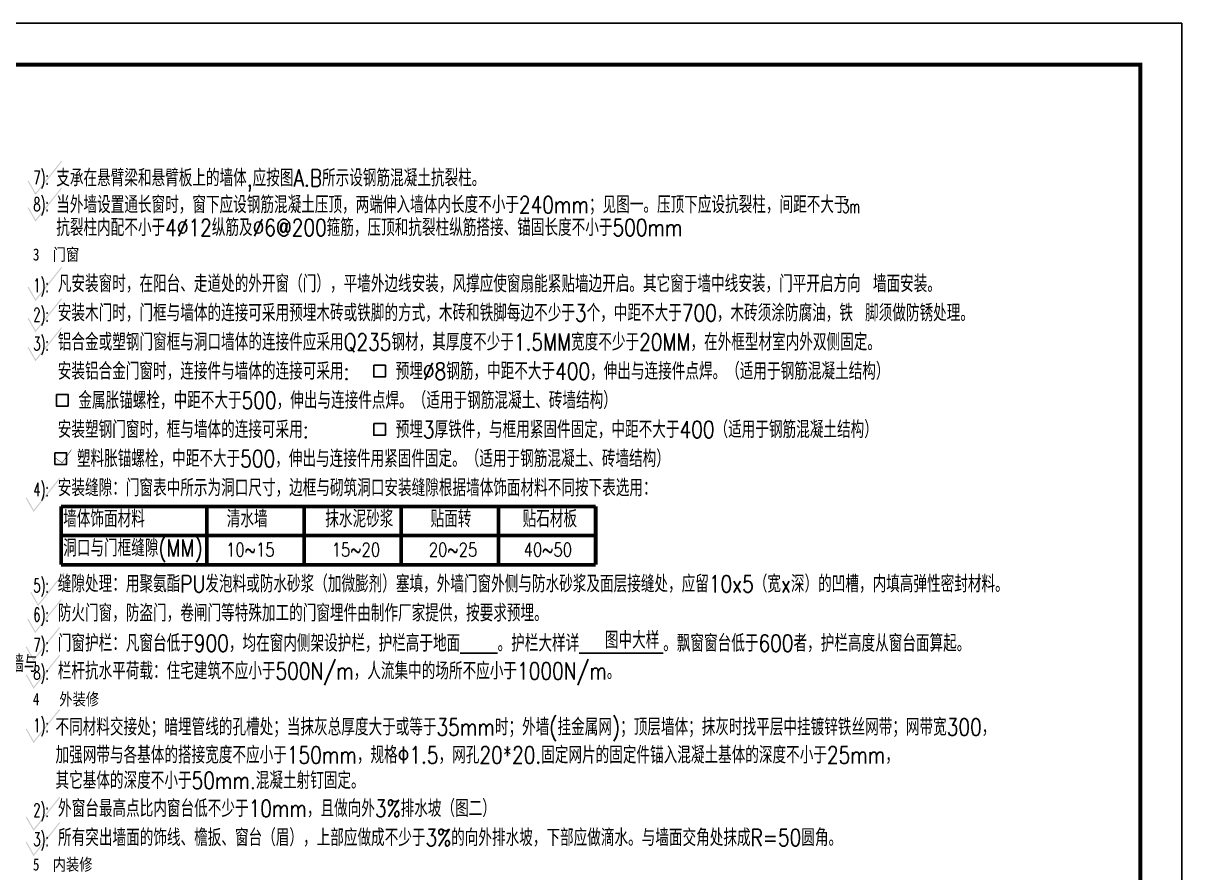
# Model space of a CAD drawing. Extents: x 2265485 to 2764500, y -717688 to -411246.
# Drawn here: x 2321749 to 2349640, y -696148 to -675688 of the extents above; entities that cross this region are included whole.
import ezdxf

# ---------------------------------------------------------------- set-up
doc = ezdxf.new("R2010")
doc.units = 0
doc.header["$LTSCALE"] = 1000
doc.header["$MEASUREMENT"] = 0
for name, color, linetype in [('AXIS_TEXT', 7, 'CONTINUOUS'), ('PUB_TITLE', 4, 'CONTINUOUS'), ('TEXT', 7, 'CONTINUOUS'), ('填写说明', 1, 'CONTINUOUS'), ('阳台栏板', 4, 'CONTINUOUS')]:
    doc.layers.add(name, color=color, linetype=linetype)
doc.styles.add('-黑体', font='simhei.ttf')
doc.styles.add('_HZTXT', font='txt.shx', dxfattribs={"width": 0.8, "bigfont": 'HZTXT.shx'})
doc.styles.add('_SIMPLEX', font='SIMPLEX.shx', dxfattribs={"width": 0.7, "bigfont": 'GBCBIG.shx'})
doc.styles.add('_TXT', font='SIMPLEX.shx', dxfattribs={"width": 0.6})

msp = doc.modelspace()

# ---------------------------------------------------------------- hatches: boundary and pattern name
at = {"layer": '阳台栏板', "ltscale": 100}
for points in [[(2321879.8, -679478.2), (2322049.1, -679776.5), (2322663.2, -679006.7), (2322684.3, -679023.6), (2322045.3, -679824.6), (2321856.3, -679491.6)], [(2321879.8, -680122), (2322049.1, -680420.2), (2322663.2, -679650.4), (2322684.3, -679667.3), (2322045.3, -680468.3), (2321856.3, -680135.3)], [(2321879.8, -682034.3), (2322049.1, -682332.6), (2322663.2, -681562.7), (2322684.3, -681579.6), (2322045.3, -682380.6), (2321856.3, -682047.6)], [(2321879.8, -682785.4), (2322049.1, -683083.7), (2322663.2, -682313.9), (2322684.3, -682330.7), (2322045.3, -683131.7), (2321856.3, -682798.7)], [(2321879.8, -683484.8), (2322049.1, -683783.1), (2322663.2, -683013.3), (2322684.3, -683030.1), (2322045.3, -683831.1), (2321856.3, -683498.1)], [(2321834.8, -687111.8), (2322004.1, -687410.1), (2322618.2, -686640.3), (2322639.3, -686657.1), (2322000.3, -687458.1), (2321811.3, -687125.1)], [(2321942.8, -689379.8), (2322112.1, -689678.1), (2322726.2, -688908.3), (2322747.3, -688925.1), (2322108.3, -689726.1), (2321919.3, -689393.1)], [(2321872.8, -690030.1), (2322042.1, -690328.4), (2322656.2, -689558.6), (2322677.3, -689575.5), (2322038.3, -690376.5), (2321849.3, -690043.5)], [(2321834.8, -690699.7), (2322004.1, -690998), (2322618.2, -690228.2), (2322639.3, -690245), (2322000.3, -691046), (2321811.3, -690713)], [(2321834.8, -691369.1), (2322004.1, -691667.4), (2322618.2, -690897.5), (2322639.3, -690914.4), (2322000.3, -691715.4), (2321811.3, -691382.4)], [(2321834.8, -692675.3), (2322004.1, -692973.6), (2322618.2, -692203.8), (2322639.3, -692220.6), (2322000.3, -693021.6), (2321811.3, -692688.6)], [(2321834.8, -694791.8), (2322004.1, -695090.1), (2322618.2, -694320.3), (2322639.3, -694337.1), (2322000.3, -695138.1), (2321811.3, -694805.1)], [(2321834.8, -695402.7), (2322004.1, -695701), (2322618.2, -694931.2), (2322639.3, -694948), (2322000.3, -695749), (2321811.3, -695416)]]:
    msp.add_hatch(color=256, dxfattribs=at).paths.add_polyline_path(points)

# ---------------------------------------------------------------- linework, layer by layer
at = {"layer": 'PUB_TITLE', "color": 7}
msp.add_lwpolyline([(2290240, -717688.1), (2349640, -717688.1), (2349640, -675688.1), (2290240, -675688.1)], close=True, dxfattribs=at)
at = {"layer": 'PUB_TITLE', "color": 7, "const_width": 100}
msp.add_lwpolyline([(2292740, -716688.1), (2348640, -716688.1), (2348640, -676688.1), (2292740, -676688.1)], close=True, dxfattribs=at)
at = {"layer": 'PUB_TITLE', "const_width": 90}
for points in [[(2322661.1, -688729.5), (2322661.1, -687325.5)], [(2322661.1, -687325.5), (2335531.1, -687325.5)], [(2326171.1, -688729.5), (2326171.1, -687325.5)], [(2328511.1, -688729.5), (2328511.1, -687325.5)], [(2330851.1, -688729.5), (2330851.1, -687325.5)], [(2333191.1, -688729.5), (2333191.1, -687325.5)], [(2335531.1, -688729.5), (2335531.1, -687325.5)], [(2322661.1, -688027.5), (2335531.1, -688027.5)], [(2322661.1, -688729.5), (2335531.1, -688729.5)]]:
    msp.add_lwpolyline(points, dxfattribs=at)
at = {"layer": 'TEXT', "color": 3}
for points in [[(2330187.1, -683927.1), (2330467.9, -683927.1), (2330467.9, -684207.9), (2330187.1, -684207.9)], [(2322547.8, -684629.1), (2322828.6, -684629.1), (2322828.6, -684909.9), (2322547.8, -684909.9)], [(2330187.1, -685331.1), (2330467.9, -685331.1), (2330467.9, -685611.9), (2330187.1, -685611.9)], [(2322514.2, -686033.1), (2322795, -686033.1), (2322795, -686313.9), (2322514.2, -686313.9)]]:
    msp.add_lwpolyline(points, close=True, dxfattribs=at)
at = {"layer": '填写说明', "const_width": 11.7}
msp.add_lwpolyline([(2322530.7, -686163.4), (2322688.8, -686274.1), (2322910.3, -685957.8)], dxfattribs=at)

# ---------------------------------------------------------------- texts
at = {"layer": 'AXIS_TEXT', "color": 7}
for s, height, style, width, p in [('支承在悬臂梁和悬臂板上的墙体,应按图A.B所示设钢筋混凝土抗裂柱。', 409.5, '_HZTXT', 0.8, (2322545.9, -679620.3)), ('当外墙设置通长窗时，窗下应设钢筋混凝土压顶，两端伸入墙体内长度不小于240mm；见图一。压顶下应设抗裂柱，间距不大于', 409.5, '_HZTXT', 0.8, (2322545.9, -680264)), ('3m', 327.6, '_SIMPLEX', 0.6, (2341469.3, -680264)), ('抗裂柱内配不小于4%%c12纵筋及%%C6@200箍筋，压顶和抗裂柱纵筋搭接、锚固长度不小于500mm', 409.5, '_HZTXT', 0.8, (2322545.9, -680814.4)), ('凡安装窗时，在阳台、走道处的外开窗（门），平墙外边线安装，风撑应使窗扇能紧贴墙边开启。其它窗于墙中线安装，门平开启方向 墙面安装。', 409.5, '_HZTXT', 0.8, (2322582.7, -682167.7)), ('安装木门时，门框与墙体的连接可采用预埋木砖或铁脚的方式，木砖和铁脚每边不少于3个，中距不大于700，木砖须涂防腐油，铁 脚须做防锈处理。', 409.5, '_HZTXT', 0.8, (2322582.7, -682869.7)), ('铝合金或塑钢门窗框与洞口墙体的连接件应采用Q235钢材，其厚度不少于1.5MM宽度不少于20MM，在外框型材室内外双侧固定。', 409.5, '_HZTXT', 0.8, (2322582.7, -683571.7)), ('安装铝合金门窗时，连接件与墙体的连接可采用:', 409.5, '_HZTXT', 0.8, (2322582.7, -684273.7)), ('预埋%%c8钢筋，中距不大于400，伸出与连接件点焊。（适用于钢筋混凝土结构）', 409.5, '_HZTXT', 0.8, (2330716, -684273.7)), ('金属胀锚螺栓，中距不大于500，伸出与连接件点焊。（适用于钢筋混凝土、砖墙结构）', 409.5, '_HZTXT', 0.8, (2323076.6, -684975.7)), ('安装塑钢门窗时，框与墙体的连接可采用:', 409.5, '_HZTXT', 0.8, (2322582.7, -685677.7)), ('预埋3厚铁件，与框用紧固件固定，中距不大于400（适用于钢筋混凝土结构）', 409.5, '_HZTXT', 0.8, (2330716, -685677.7)), ('塑料胀锚螺栓，中距不大于500，伸出与连接件用紧固件固定。（适用于钢筋混凝土、砖墙结构）', 409.5, '_HZTXT', 0.8, (2323043, -686379.7)), ('安装缝隙：门窗表中所示为洞口尺寸，边框与砌筑洞口安装缝隙根据墙体饰面材料不同按下表选用：', 409.5, '_HZTXT', 0.8, (2322582.7, -687081.7)), ('缝隙处理：用聚氨酯PU发泡料或防水砂浆（加微膨剂）塞填，外墙门窗外侧与防水砂浆及面层接缝处，应留10x5（宽x深）的凹槽，内填高弹性密封材料。', 409.5, '_HZTXT', 0.8, (2322582.7, -689394.7)), ('防火门窗，防盗门，卷闸门等特殊加工的门窗埋件由制作厂家提供，按要求预埋。', 409.5, '_HZTXT', 0.8, (2322582.7, -690096.7)), ('门窗护栏：凡窗台低于900，均在窗内侧架设护栏，护栏高于地面____。护栏大样详_________。飘窗窗台低于600者，护栏高度从窗台面算起。', 409.5, '_HZTXT', 0.8, (2322582.7, -690822.6)), ('建筑内各类管井含楼板洞（除正压送风和排烟井外），每层需在楼面处预留[4@200钢筋网，待有关设备安装完毕后，用60厚C20砼封堵。凡玻璃幕墙与', 409.5, '_HZTXT', 0.8, (2299323.6, -691316.7)), ('栏杆抗水平荷载：住宅建筑不应小于500N/m，人流集中的场所不应小于1000N/m。', 409.5, '_HZTXT', 0.8, (2322582.7, -691492)), ('不同材料交接处；暗埋管线的孔槽处；当抹灰总厚度大于或等于35mm时；外墙(挂金属网)；顶层墙体；抹灰时找平层中挂镀锌铁丝网带；网带宽300，', 409.5, '_HZTXT', 0.8, (2322527.7, -692842.2)), ('加强网带与各基体的搭接宽度不应小于150mm，规格Φ1.5，网孔20*20.固定网片的固定件锚入混凝土基体的深度不小于25mm，', 409.5, '_HZTXT', 0.8, (2322527.7, -693515)), ('其它基体的深度不小于50mm.混凝土射钉固定。', 409.5, '_HZTXT', 0.8, (2322527.7, -694128.9)), ('外窗台最高点比内窗台低不少于10mm，且做向外3%排水坡（图二）', 409.5, '_HZTXT', 0.8, (2322589.1, -694802.8)), ('所有突出墙面的饰线、檐扳、窗台（眉），上部应做成不少于3%的向外排水坡，下部应做滴水。与墙面交角处抹成R=50圆角。', 409.5, '_HZTXT', 0.8, (2322589.1, -695504.8))]:
    msp.add_text(s, height=height, dxfattribs=dict(at, style=style, width=width)).set_placement(p)
at = {"layer": 'AXIS_TEXT', "color": 7, "ltscale": 100, "style": '_HZTXT', "width": 0.8}
msp.add_text('图中大样', height=409.5, dxfattribs=at).set_placement((2335753, -690749.9))
at = {"layer": 'TEXT', "color": 3}
for s, height, style, width, p in [('7): ', 327.6, '_TXT', 0.6, (2321995.8, -679571)), ('8): ', 327.6, '_TXT', 0.6, (2321995.8, -680214.7)), ('3  门窗', 292.5, '-黑体', 0.8, (2321983, -681404.3)), ('1): ', 327.6, '_TXT', 0.6, (2321995.8, -682167.7)), ('2): ', 327.6, '_TXT', 0.6, (2321995.8, -682869.7)), ('3): ', 327.6, '_TXT', 0.6, (2321995.8, -683571.7)), ('4): ', 327.6, '_TXT', 0.6, (2321995.8, -687081.7)), ('墙体饰面材料', 409.5, '_HZTXT', 0.8, (2322712.4, -687829.2)), ('清水墙', 409.5, '_HZTXT', 0.8, (2326650.3, -687829.2)), ('抹水泥砂浆', 409.5, '_HZTXT', 0.8, (2329022.3, -687829.2)), ('贴面转', 409.5, '_HZTXT', 0.8, (2331555.7, -687829.2)), ('贴石材板', 409.5, '_HZTXT', 0.8, (2333772.5, -687829.2)), ('洞口与门框缝隙(MM)', 409.5, '_HZTXT', 0.8, (2322712.4, -688531.2)), ('10~15', 327.6, '_HZTXT', 0.8, (2326632.8, -688531.2)), ('15~20', 327.6, '_HZTXT', 0.8, (2329174.6, -688531.2)), ('20~25', 327.6, '_HZTXT', 0.8, (2331512.5, -688531.2)), ('40~50', 327.6, '_HZTXT', 0.8, (2333795.5, -688531.2)), ('5): ', 327.6, '_TXT', 0.6, (2321995.8, -689394.7)), ('6): ', 327.6, '_TXT', 0.6, (2321995.8, -690096.7)), ('7): ', 327.6, '_TXT', 0.6, (2321995.8, -690822.6)), ('8): ', 327.6, '_TXT', 0.6, (2321995.8, -691492)), ('4   外装修', 292.5, '-黑体', 0.8, (2321983, -692112.3)), ('1): ', 327.6, '_TXT', 0.6, (2321995.8, -692758.7)), ('2): ', 327.6, '_TXT', 0.6, (2321995.8, -694802.8)), ('3): ', 327.6, '_TXT', 0.6, (2321995.8, -695504.8)), ('5  内装修', 292.5, '-黑体', 0.8, (2321983, -696091.5))]:
    msp.add_text(s, height=height, dxfattribs=dict(at, style=style, width=width)).set_placement(p)

doc.saveas('drawing.dxf')
